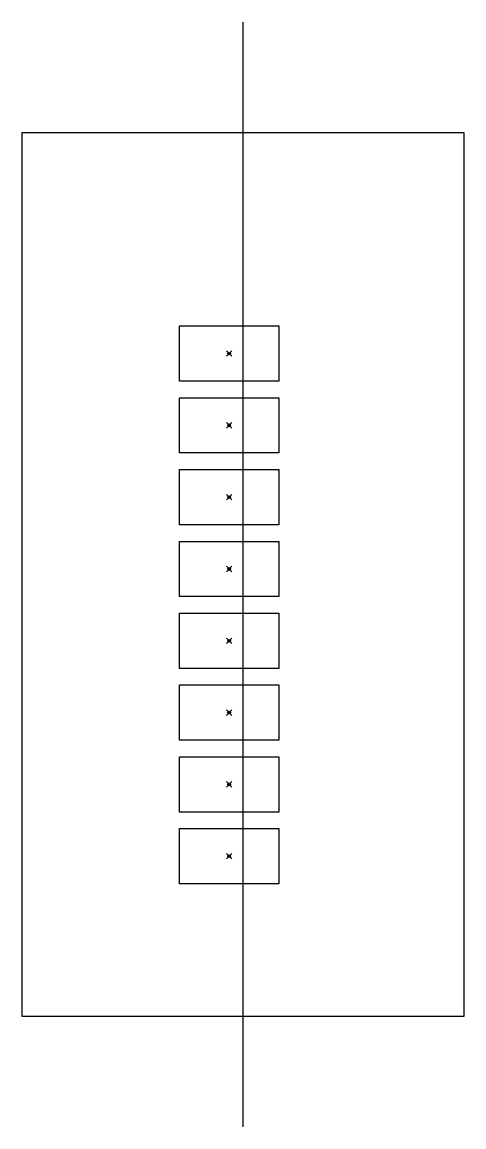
# Model space of a CAD drawing. Extents: x 0 to 8000, y -18000 to 2000.
import ezdxf

# ---------------------------------------------------------------- set-up
doc = ezdxf.new("R2010")
doc.units = 0
doc.header["$PDMODE"] = 35
doc.header["$PDSIZE"] = 50
doc.layers.add('COMMENT', color=2, linetype='CONTINUOUS')
doc.layers.add('SIMPLE', color=182, linetype='CONTINUOUS')

# ---------------------------------------------------------------- blocks, each defined once
blk = doc.blocks.new('PERIPHERY_BLOCK_JTAG')
at = {"layer": 'SIMPLE', "linetype": 'CONTINUOUS'}
blk.add_lwpolyline([(2850, -3500), (4650, -3500), (4650, -4500), (2850, -4500)], close=True, dxfattribs=at)
blk.add_point((3750, -4000), dxfattribs=at)
blk = doc.blocks.new('PERIPHERY_BLOCK_CRC')
at = {"layer": 'SIMPLE', "linetype": 'CONTINUOUS'}
blk.add_lwpolyline([(2850, -4800), (4650, -4800), (4650, -5800), (2850, -5800)], close=True, dxfattribs=at)
blk.add_point((3750, -5300), dxfattribs=at)
blk = doc.blocks.new('PERIPHERY_BLOCK_ASMI')
at = {"layer": 'SIMPLE', "linetype": 'CONTINUOUS'}
blk.add_lwpolyline([(2850, -6100), (4650, -6100), (4650, -7100), (2850, -7100)], close=True, dxfattribs=at)
blk.add_point((3750, -6600), dxfattribs=at)
blk = doc.blocks.new('PERIPHERY_BLOCK_RU')
at = {"layer": 'SIMPLE', "linetype": 'CONTINUOUS'}
blk.add_lwpolyline([(2850, -7400), (4650, -7400), (4650, -8400), (2850, -8400)], close=True, dxfattribs=at)
blk.add_point((3750, -7900), dxfattribs=at)
blk = doc.blocks.new('PERIPHERY_BLOCK_PLL_REFCLK')
at = {"layer": 'SIMPLE', "linetype": 'CONTINUOUS'}
blk.add_lwpolyline([(2850, -8700), (4650, -8700), (4650, -9700), (2850, -9700)], close=True, dxfattribs=at)
blk.add_point((3750, -9200), dxfattribs=at)
blk = doc.blocks.new('PERIPHERY_BLOCKS')
at = {"layer": 'SIMPLE', "linetype": 'CONTINUOUS'}
blk.add_lwpolyline([(0, 0), (8000, 0), (8000, -16000), (0, -16000)], close=True, dxfattribs=at)
for name in ['PERIPHERY_BLOCK_JTAG', 'PERIPHERY_BLOCK_CRC', 'PERIPHERY_BLOCK_ASMI', 'PERIPHERY_BLOCK_RU', 'PERIPHERY_BLOCK_PLL_REFCLK']:
    blk.add_blockref(name, (0, 0), dxfattribs=at)

msp = doc.modelspace()

# ---------------------------------------------------------------- linework, layer by layer
at = {"layer": 'COMMENT', "linetype": 'CONTINUOUS'}
msp.add_line((4000, -18000), (4000, 2000), dxfattribs=at)
for points in [[(2850, -10000), (4650, -10000), (4650, -11000), (2850, -11000)], [(2850, -11300), (4650, -11300), (4650, -12300), (2850, -12300)], [(2850, -12600), (4650, -12600), (4650, -13600), (2850, -13600)]]:
    msp.add_lwpolyline(points, close=True, dxfattribs=at)
for p in [(3750, -10500), (3750, -11800), (3750, -13100)]:
    msp.add_point(p, dxfattribs=at)

# ---------------------------------------------------------------- block references
at = {"layer": 'SIMPLE', "linetype": 'CONTINUOUS'}
msp.add_blockref('PERIPHERY_BLOCKS', (0, 0), dxfattribs=at)

doc.saveas('drawing.dxf')
